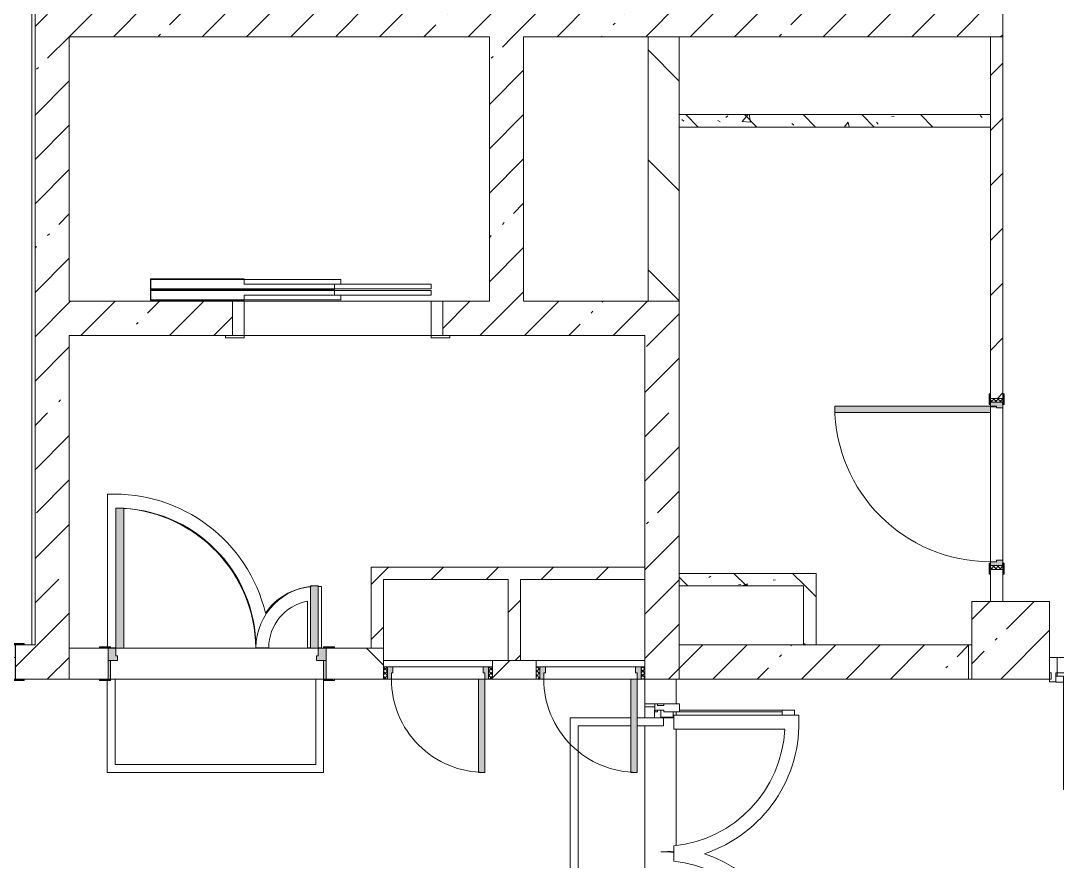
# Model space of a CAD drawing. Header units: millimetres. Extents: x -2766 to 205613, y -8553 to 29000.
# Drawn here: x 173091 to 179753, y 12229 to 17634 of the extents above; entities that cross this region are included whole.
import ezdxf

# ---------------------------------------------------------------- set-up
doc = ezdxf.new("R2010")
doc.units = ezdxf.units.MM
for name, color, linetype, lineweight, true_color in [('A-DETL-GENF-4', 7, 'Continuous', 5, 0xaaaaaa), ('A-DETL-GENF-6', 7, 'Continuous', 5, 0xe2e2e2), ('A-DOOR-2', 7, 'Continuous', 5, 0xaaaaaa), ('A-DOOR-3', 7, 'Continuous', 5, 0xe2e2e2), ('A-DOOR-FRAM-3', 7, 'Continuous', 5, 0xe2e2e2), ('A-DOOR-FRAM-4', 7, 'Continuous', 5, 0xaaaaaa), ('A-FLOR-2', 7, 'Continuous', 5, 0xaaaaaa), ('I-WALL-5', 7, 'Continuous', 5, 0x787878)]:
    doc.layers.add(name, color=color, linetype=linetype, lineweight=lineweight, true_color=true_color)
for name, color, linetype, lineweight in [('A-GLAZ-CWMG-3', 7, 'Continuous', 5), ('A-WALL', 7, 'Continuous', 9), ('I-WALL-3', 7, 'Continuous', 5), ('S-COLS-2', 7, 'Continuous', 5)]:
    doc.layers.add(name, color=color, linetype=linetype, lineweight=lineweight)
pattern_1 = [(45, (78603, 0), (-285.1231, 285.1231), []), (45, (78888.1, 0), (-285.1231, 285.1231), [504.031, -100.806, 16.764, -84.042])]
pattern_2 = [(135, (78603, 0), (-353.5534, -353.5534), [])]
pattern_3 = [(45, (78602.98, 0), (-176.7767, 176.7767), [])]
pattern_4 = [(135, (78603, 0), (-377.1708, -377.1708), [533.4, -88.9, 17.78, -88.9]), (135, (78603, 376.94), (-377.1708, -377.1708), []), (50, (78603, 0), (637.6445, -55.7866), [66.675, -733.425]), (355, (78603, 0), (-123.3494, 668.6992), [53.34, -586.74]), (100.451, (78656.1, -4.65), (514.299, 612.908), [56.665, -623.315]), (46.184, (78603, 177.8), (948.7764, -147.1497), [100.012, -1100.137]), (96.636, (78682.05, 165.5), (830.909, 865.997), [84.998, -934.973]), (351.184, (78603, 177.8), (830.918, 865.988), [80.01, -880.11]), (21, (78691.9, 133.35), (530.6506, -357.9283), [66.675, -733.425]), (326, (78691.9, 133.35), (216.308, 644.6585), [53.34, -586.74]), (71.451, (78736.1, 103.5), (746.9596, 286.7243), [56.665, -623.315]), (37.5, (78602.98, 0), (10.81053, 295.9426), [16.764, -562.864, 16.764, -578.866, -588.962]), (37.5, (78602.98, 0), (10.81053, 295.9426), [-1175.258, 16.764, -572.198]), (7.5, (78602.98, 0), (233.8692, 350.6318), [16.764, -322.834, 16.764, -549.529, -224.472]), (7.5, (78602.98, 0), (233.8692, 350.6318), [-905.891, 16.764, -207.708]), (327.5, (78404.74, 0), (474.5678, -20.0513), [16.764, -205.486, 16.764, -676.656, -920.115]), (327.5, (78404.74, 0), (474.5678, -20.0513), [-915.67, 16.764, -903.351]), (317.5, (78315.84, 0), (518.4522, 88.9934), [16.764, -272.161, 16.764, -443.738, -653.415]), (317.5, (78315.84, 0), (518.4522, 88.9934), [-749.427, 16.764, -636.651])]

# ---------------------------------------------------------------- blocks, each defined once
blk = doc.blocks.new('110_Дверь_СКБ_1Ст_Внутренняя1 - Д-3б_п_ 1100x2100h_много всего 2-32816779-2_2_1_птичка')
at = {"layer": 'A-DOOR-2'}
h = blk.add_hatch(dxfattribs=at)
h.set_pattern_fill('FP_143', color=256, style=0, pattern_type=2)
h.set_pattern_definition([(135, (1751.41, 104.685), (-14.14214, -14.14214), []), (225, (1751.41, 104.685), (14.14214, -14.14214), [])])
h.paths.add_polyline_path([(537.5, -32.8), (537.5, -40), (562.5, -40), (562.5, 40), (537.5, 40), (537.5, -5.1)])
at = {"layer": 'A-DOOR-3'}
h = blk.add_hatch(color=256, dxfattribs=at)
h.paths.add_polyline_path([(-512.5, -40), (-477.5, -40), (-477.5, 0), (-487.5, 0), (-487.5, 40), (-512.5, 40)])
h.paths.add_polyline_path([(502.5, -40), (537.5, -40), (537.5, 40), (512.5, 40), (507.5, 0), (502.5, 0)])
at = {"layer": 'A-DOOR-FRAM-3'}
for points in [[(472.5, 804.7), (472.5, 40), (512.5, 40), (512.5, 1040), (472.5, 1040)], [(-567.5, 40), (-497.5, 40), (-497.5, 48), (-567.5, 48)], [(522.5, 40), (592.5, 40), (592.5, 48), (522.5, 48)], [(-567.5, -40), (-567.5, -48), (-497.5, -48), (-497.5, -40), (-542.5, -40)], [(522.5, -48), (592.5, -45.3), (592.5, -40), (522.5, -41.8)]]:
    blk.add_hatch(color=256, dxfattribs=at).paths.add_polyline_path(points)
at = {"layer": 'A-DOOR-FRAM-4'}
h = blk.add_hatch(dxfattribs=at)
h.set_pattern_fill('FP_144', color=256, style=0, pattern_type=2)
h.set_pattern_definition([(45, (-371.384, 104.685), (-14.1421, 14.1421), []), (135, (-371.384, 104.685), (-14.1421, -14.1421), [])])
h.paths.add_polyline_path([(-537.5, -40), (-512.5, -40), (-512.5, 40), (-537.5, 40)])
at = {"layer": 'A-DOOR-2'}
for p, q in [((512.5, 1040), (472.5, 1040)), ((472.5, 1040), (472.5, 40)), ((512.5, 40), (512.5, 1040)), ((472.5, 40), (512.5, 40))]:
    blk.add_line(p, q, dxfattribs=at)
blk.add_arc((512.5, 40), 1000, 90, 180, dxfattribs=at)
at = {"layer": 'A-DOOR-FRAM-4'}
for p, q in [((-497.5, 48), (-567.5, 48)), ((-567.5, 48), (-567.5, 40)), ((-567.5, 40), (-497.5, 40)), ((-512.5, 40), (-537.5, 40)), ((-537.5, 40), (-537.5, -40)), ((-487.5, 40), (-512.5, 40)), ((-512.5, 40), (-512.5, -40)), ((-512.5, -40), (-512.5, 40)), ((-497.5, 40), (-512.5, 40)), ((-512.5, 40), (-512.5, 39)), ((-512.5, 39), (-497.5, 39)), ((-497.5, 40), (-497.5, 48)), ((-497.5, 39), (-497.5, 40)), ((-487.5, 0), (-487.5, 40)), ((-477.5, 0), (-487.5, 0)), ((-477.5, -40), (-477.5, 0)), ((512.5, 0), (502.5, 0)), ((502.5, 0), (502.5, -40)), ((512.5, 40), (512.5, 0)), ((537.5, 40), (512.5, 40)), ((592.5, 48), (522.5, 48)), ((522.5, 48), (522.5, 40)), ((537.5, 40), (522.5, 40)), ((522.5, 40), (522.5, 39)), ((522.5, 40), (592.5, 40)), ((522.5, 39), (537.5, 39)), ((537.5, -40), (537.5, 40)), ((562.5, 40), (537.5, 40)), ((537.5, 40), (537.5, -40)), ((537.5, 39), (537.5, 40)), ((562.5, -40), (562.5, 40)), ((592.5, 40), (592.5, 48)), ((-497.5, -40), (-567.5, -40)), ((-567.5, -40), (-567.5, -48)), ((-567.5, -48), (-497.5, -48)), ((-537.5, -40), (-512.5, -40)), ((-497.5, -39), (-512.5, -39)), ((-512.5, -39), (-512.5, -40)), ((-512.5, -40), (-477.5, -40)), ((-512.5, -40), (-497.5, -40)), ((-497.5, -40), (-497.5, -39)), ((-497.5, -48), (-497.5, -40)), ((502.5, -40), (537.5, -40)), ((537.5, -39), (522.5, -39)), ((522.5, -39), (522.5, -40)), ((522.5, -40), (537.5, -40)), ((592.5, -40), (522.5, -40)), ((522.5, -40), (522.5, -48)), ((522.5, -48), (592.5, -48)), ((537.5, -40), (537.5, -39)), ((537.5, -40), (562.5, -40)), ((592.5, -48), (592.5, -40))]:
    blk.add_line(p, q, dxfattribs=at)
blk = doc.blocks.new('110_Дверь_СКБ_2Ст - Д-1_л_Лестничная клетка EIS60 2-V214-2_2_1_птичка')
at = {"layer": 'A-DOOR-3'}
for points in [[(612.5, 110), (662.5, 111.1), (662.5, 1010), (612.5, 1008.9), (612.5, 111.1)], [(-587.5, 110), (-587.5, 510), (-637.5, 504.7), (-637.5, 110)], [(697.5, -110), (712.5, -110), (712.5, 30), (697.5, 30)]]:
    blk.add_hatch(color=256, dxfattribs=at).paths.add_polyline_path(points)
h = blk.add_hatch(color=256, dxfattribs=at)
h.paths.add_polyline_path([(652.5, 30), (712.5, 30), (711.1, 110), (662.5, 110), (662.5, 60), (652.5, 60)])
h.paths.add_polyline_path([(-627.5, 30), (-627.5, 60), (-637.5, 60), (-637.5, 110), (-687.5, 110), (-687.5, 30), (-637.5, 30)])
at = {"layer": 'A-DOOR-FRAM-3'}
for points in [[(-672.5, 110), (-672.5, 118), (-742.5, 118), (-742.5, 110), (-687.5, 110)], [(712.5, 110), (767.5, 110), (767.5, 118), (697.5, 118), (697.5, 110), (711.1, 110)], [(-687.5, -110), (-672.5, -110), (-672.5, 30), (-687.5, 30), (-687.5, -106.2)], [(-742.5, -118), (-672.5, -118), (-672.5, -110), (-742.5, -110)], [(712.5, -118), (767.5, -118), (767.5, -110), (697.5, -110), (697.5, -118)]]:
    blk.add_hatch(color=256, dxfattribs=at).paths.add_polyline_path(points)
at = {"layer": 'A-DOOR-2'}
for p, q in [((662.5, 1010), (612.5, 1010)), ((612.5, 1010), (612.5, 110)), ((662.5, 110), (662.5, 1010)), ((-637.5, 510), (-637.5, 110)), ((-587.5, 510), (-637.5, 510)), ((-587.5, 110), (-587.5, 510)), ((-637.5, 110), (-587.5, 110)), ((612.5, 110), (662.5, 110))]:
    blk.add_line(p, q, dxfattribs=at)
for centre, radius, start, end in [((662.5, 110), 900, 90, 180), ((-637.5, 110), 400, 360, 90)]:
    blk.add_arc(centre, radius, start, end, dxfattribs=at)
at = {"layer": 'A-DOOR-FRAM-4'}
for p, q in [((-672.5, 118), (-742.5, 118)), ((-742.5, 118), (-742.5, 110)), ((-742.5, 110), (-672.5, 110)), ((-637.5, 110), (-687.5, 110)), ((-687.5, 110), (-687.5, 30)), ((-672.5, 110), (-672.5, 118)), ((-637.5, 60), (-637.5, 110)), ((662.5, 110), (662.5, 60)), ((712.5, 110), (662.5, 110)), ((767.5, 118), (697.5, 118)), ((697.5, 118), (697.5, 110)), ((697.5, 110), (767.5, 110)), ((712.5, 30), (712.5, 110)), ((767.5, 110), (767.5, 118)), ((-687.5, 30), (-627.5, 30)), ((-672.5, 30), (-687.5, 30)), ((-687.5, 30), (-687.5, -110)), ((-672.5, -110), (-672.5, 30)), ((-627.5, 60), (-637.5, 60)), ((-627.5, 30), (-627.5, 60)), ((662.5, 60), (652.5, 60)), ((652.5, 60), (652.5, 30)), ((652.5, 30), (712.5, 30)), ((712.5, 30), (697.5, 30)), ((697.5, 30), (697.5, -110)), ((712.5, -110), (712.5, 30)), ((-672.5, -110), (-742.5, -110)), ((-742.5, -110), (-742.5, -118)), ((-742.5, -118), (-672.5, -118)), ((-687.5, -110), (-672.5, -110)), ((-672.5, -118), (-672.5, -110)), ((697.5, -110), (712.5, -110)), ((767.5, -110), (697.5, -110)), ((697.5, -110), (697.5, -118)), ((697.5, -118), (767.5, -118)), ((767.5, -118), (767.5, -110))]:
    blk.add_line(p, q, dxfattribs=at)
blk = doc.blocks.new('110_Дверь_СКБ_2Ст - Д-3а 1450x2100h_Лестничная клетка из коридора-32352288-2_2_1_птичка')
at = {"layer": 'A-DOOR-3'}
for points in [[(-587.5, 100), (-587.5, 1000), (-637.5, 1000), (-637.5, 100), (-600.7, 100)], [(612.5, 100), (662.5, 101.1), (662.5, 500), (612.5, 500), (612.5, 101.1)], [(712.5, -100), (712.5, 20), (697.5, 20), (697.5, -100)]]:
    blk.add_hatch(color=256, dxfattribs=at).paths.add_polyline_path(points)
h = blk.add_hatch(color=256, dxfattribs=at)
h.paths.add_polyline_path([(662.5, 20), (712.5, 20), (712.5, 100), (662.5, 100), (662.5, 50), (652.5, 50), (652.5, 20)])
h.paths.add_polyline_path([(-627.5, 20), (-628.7, 50), (-637.5, 50), (-637.5, 100), (-687.5, 96.6), (-687.5, 20), (-637.5, 20)])
at = {"layer": 'A-DOOR-FRAM-3'}
for points in [[(-687.5, 100), (-672.5, 101.1), (-672.5, 108), (-742.5, 108), (-742.5, 100), (-691.1, 100)], [(712.5, 100), (767.5, 100), (767.5, 108), (697.5, 108), (697.5, 100)], [(-687.5, -100), (-672.5, -100), (-672.5, 20), (-687.5, 20), (-687.5, -55.3)], [(-717, -108), (-672.5, -108), (-672.5, -100), (-742.5, -100), (-742.5, -108), (-720.3, -108)], [(746.1, -108), (767.5, -102.2), (767.5, -100), (697.5, -100), (697.5, -108), (712.5, -108)]]:
    blk.add_hatch(color=256, dxfattribs=at).paths.add_polyline_path(points)
at = {"layer": 'A-DOOR-2'}
for p, q in [((-637.5, 1000), (-637.5, 100)), ((-587.5, 1000), (-637.5, 1000)), ((-587.5, 100), (-587.5, 1000)), ((662.5, 500), (612.5, 500)), ((612.5, 500), (612.5, 100)), ((662.5, 100), (662.5, 500)), ((-637.5, 100), (-587.5, 100)), ((612.5, 100), (662.5, 100))]:
    blk.add_line(p, q, dxfattribs=at)
for centre, radius, start, end in [((-637.5, 100), 900, 0, 90), ((662.5, 100), 400, 90, 180)]:
    blk.add_arc(centre, radius, start, end, dxfattribs=at)
at = {"layer": 'A-DOOR-FRAM-4'}
for p, q in [((-672.5, 108), (-742.5, 108)), ((-742.5, 108), (-742.5, 100)), ((-742.5, 100), (-672.5, 100)), ((-637.5, 100), (-687.5, 100)), ((-687.5, 100), (-687.5, 20)), ((-672.5, 100), (-672.5, 108)), ((-637.5, 50), (-637.5, 100)), ((662.5, 100), (662.5, 50)), ((712.5, 100), (662.5, 100)), ((767.5, 108), (697.5, 108)), ((697.5, 108), (697.5, 100)), ((697.5, 100), (767.5, 100)), ((712.5, 20), (712.5, 100)), ((767.5, 100), (767.5, 108)), ((-687.5, 20), (-627.5, 20)), ((-672.5, 20), (-687.5, 20)), ((-687.5, 20), (-687.5, -100)), ((-672.5, -100), (-672.5, 20)), ((-627.5, 50), (-637.5, 50)), ((-627.5, 20), (-627.5, 50)), ((662.5, 50), (652.5, 50)), ((652.5, 50), (652.5, 20)), ((652.5, 20), (712.5, 20)), ((712.5, 20), (697.5, 20)), ((697.5, 20), (697.5, -100)), ((712.5, -100), (712.5, 20)), ((-672.5, -100), (-742.5, -100)), ((-742.5, -100), (-742.5, -108)), ((-742.5, -108), (-672.5, -108)), ((-687.5, -100), (-672.5, -100)), ((-672.5, -108), (-672.5, -100)), ((697.5, -100), (712.5, -100)), ((767.5, -100), (697.5, -100)), ((697.5, -100), (697.5, -108)), ((697.5, -108), (767.5, -108)), ((767.5, -108), (767.5, -100))]:
    blk.add_line(p, q, dxfattribs=at)
blk = doc.blocks.new('110_Дверь_СКБ_1Ст - д-18 700x2100h_Технический шкаф ЭОМ и СС-23698042-2_2_1_птичка')
at = {"layer": 'A-DOOR-2'}
h = blk.add_hatch(dxfattribs=at)
h.set_pattern_fill('FP_164', color=256, style=0, pattern_type=2)
h.set_pattern_definition([(135, (1951.41, 124.685), (-14.14214, -14.14214), []), (225, (1951.41, 124.685), (14.14214, -14.14214), [])])
h.paths.add_polyline_path([(337.5, 60), (337.5, -20), (362.5, -20), (362.5, 60)])
at = {"layer": 'A-DOOR-3'}
h = blk.add_hatch(color=256, dxfattribs=at)
h.paths.add_polyline_path([(312.5, 60), (312.5, 20), (302.5, 20), (302.5, -20), (337.5, -20), (337.5, 60), (322.5, 60)])
h.paths.add_polyline_path([(-287.5, 60), (-312.5, 60), (-312.5, -20), (-277.5, -20), (-277.5, 20), (-287.5, 20)])
at = {"layer": 'A-DOOR-FRAM-3'}
blk.add_hatch(color=256, dxfattribs=at).paths.add_polyline_path([(-287.5, 660), (-287.5, 60), (-247.5, 60), (-247.5, 660), (-253.7, 660)])
at = {"layer": 'A-DOOR-FRAM-4'}
h = blk.add_hatch(dxfattribs=at)
h.set_pattern_fill('FP_165', color=256, style=0, pattern_type=2)
h.set_pattern_definition([(45, (-171.384, 124.685), (-14.1421, 14.1421), []), (135, (-171.384, 124.685), (-14.1421, -14.1421), [])])
h.paths.add_polyline_path([(-337.5, 60), (-337.5, -20), (-312.5, -20), (-312.5, 60)])
at = {"layer": 'A-DOOR-2'}
for p, q in [((-287.5, 660), (-287.5, 60)), ((-247.5, 660), (-287.5, 660)), ((-247.5, 60), (-247.5, 660)), ((-287.5, 60), (-247.5, 60))]:
    blk.add_line(p, q, dxfattribs=at)
blk.add_arc((-287.5, 60), 600, 360, 90, dxfattribs=at)
at = {"layer": 'A-DOOR-FRAM-4'}
for p, q in [((-312.5, 60), (-337.5, 60)), ((-337.5, 60), (-337.5, -20)), ((-287.5, 60), (-312.5, 60)), ((-312.5, 60), (-312.5, -20)), ((-312.5, -20), (-312.5, 60)), ((-287.5, 20), (-287.5, 60)), ((-277.5, 20), (-287.5, 20)), ((-277.5, -20), (-277.5, 20)), ((-247.5, 60), (312.5, 60)), ((312.5, 20), (302.5, 20)), ((302.5, 20), (302.5, -20)), ((312.5, 60), (312.5, 20)), ((337.5, 60), (312.5, 60)), ((337.5, -20), (337.5, 60)), ((362.5, 60), (337.5, 60)), ((337.5, 60), (337.5, -20)), ((362.5, -20), (362.5, 60)), ((-337.5, -20), (-312.5, -20)), ((-312.5, -20), (-277.5, -20)), ((302.5, -20), (-277.5, -20)), ((302.5, -20), (337.5, -20)), ((337.5, -20), (362.5, -20))]:
    blk.add_line(p, q, dxfattribs=at)
blk = doc.blocks.new('BSC_Колонна _Прямоугольная - 500х500-17857564-2_2_1_птичка')
at = {"layer": 'S-COLS-2'}
h = blk.add_hatch(dxfattribs=at)
h.set_pattern_fill('FP_177', color=256, style=0, pattern_type=2)
h.set_pattern_definition([(45, (-100850, -13650), (-285.1231, 285.1231), []), (45, (-100564.88, -13650), (-285.1231, 285.1231), [504.031, -100.806, 16.764, -84.042])])
h.paths.add_polyline_path([(6.1, -250), (250, -250), (250, 250), (-250, 250), (-250, -250), (-130, -250)])
for p, q in [((250, 250), (-250, 250)), ((-250, 250), (-250, -250)), ((250, -250), (250, 250)), ((-250, -250), (250, -250))]:
    blk.add_line(p, q, dxfattribs=at)
blk = doc.blocks.new('DOR_Дверь лифта - 1350х2050h-19118285-2_2_1_птичка')
at = {"layer": 'A-DOOR-2'}
for p, q in [((-600, 125), (-720, 125)), ((-720, 125), (-720, 110)), ((-720, 110), (-600, 110)), ((-675, 110), (-675, -110)), ((-600, 110), (-675, 110)), ((-600, 110), (-600, 125)), ((600, 110), (-600, 110)), ((-600, 110), (-600, -110)), ((720, 125), (600, 125)), ((600, 125), (600, 110)), ((600, -110), (600, 110)), ((675, 110), (600, 110)), ((600, 110), (720, 110)), ((675, -110), (675, 110)), ((720, 110), (720, 125)), ((-675, -110), (-600, -110)), ((-600, -110), (600, -110)), ((-20, -120), (-20, -150)), ((600, -120), (-20, -120)), ((600, -110), (675, -110)), ((600, -150), (600, -120)), ((-600, -150), (-600, -180)), ((20, -150), (-600, -150)), ((-600, -180), (20, -180)), ((-600, -190), (-600, -220)), ((20, -190), (-600, -190)), ((-20, -150), (600, -150)), ((20, -180), (20, -150)), ((20, -220), (20, -190)), ((-600, -220), (20, -220)), ((-20, -220), (-20, -250)), ((600, -220), (-20, -220)), ((-20, -250), (600, -250)), ((600, -250), (600, -220))]:
    blk.add_line(p, q, dxfattribs=at)
at = {"layer": 'A-DOOR-FRAM-4'}
for p, q in [((600, -117), (600, -120)), ((1203, -117), (600, -117)), ((600, -120), (1200, -120)), ((1200, -120), (1200, -180)), ((1203, -183), (1203, -117)), ((1200, -180), (20, -180)), ((20, -180), (20, -183)), ((20, -183), (1203, -183)), ((1203, -187), (20, -187)), ((20, -187), (20, -190)), ((20, -190), (1200, -190)), ((1200, -190), (1200, -250)), ((1203, -253), (1203, -187)), ((600, -250), (600, -253)), ((1200, -250), (600, -250)), ((600, -253), (1203, -253))]:
    blk.add_line(p, q, dxfattribs=at)
blk = doc.blocks.new('Дверь_Витражная_остекление_ - ВВ-7 остекление-32349468-2_2_1_птичка')
at = {"layer": 'A-DETL-GENF-4'}
for p, q in [((-815, -20), (-860, -20)), ((-860, -880), (-860, -20)), ((-815, -20), (-860, -20)), ((-860, -20), (-860, -880)), ((-815, -106.8), (-815, -20)), ((-815, -106.8), (-815, -20)), ((865, -103.8), (865, -20)), ((865, -20), (865, -103.8)), ((-860, -100), (-815, -100)), ((-850, -800), (-850, -100)), ((-806, -106.8), (-806, -100)), ((900, -100), (865, -100)), ((900, -800), (900, -140)), ((910, -880), (910, -140)), ((910, -880), (910, -140)), ((-860, -800), (-837.2, -800)), ((910, -800), (877.8, -800)), ((-860, -880), (-837.2, -880)), ((-860, -880), (-837.2, -880)), ((910, -880), (877.8, -880)), ((877.8, -880), (910, -880))]:
    blk.add_line(p, q, dxfattribs=at)
at = {"layer": 'A-DOOR-2'}
for p, q in [((-910, 20), (-860, 20)), ((-910, -20), (-910, 20)), ((-860, 20), (-860, -20)), ((860, 20), (910, 20)), ((860, -20), (860, 20)), ((910, 20), (910, -20)), ((-860, -20), (-910, -20)), ((-860, -880), (-860, -20)), ((910, -20), (860, -20)), ((860, -103.8), (860, -39))]:
    blk.add_line(p, q, dxfattribs=at)
for centre, start, end in [((-860, -20), 354.22155, 0), ((860, -20), 180, 185.77845), ((-860, -20), 270, 271.54729)]:
    blk.add_arc(centre, 860, start, end, dxfattribs=at)
blk = doc.blocks.new('Прямоугольный импост - Импост структурный с накладкой - 160мм Темный-32348142-2_2_1_птичка')
at = {"layer": 'A-GLAZ-CWMG-3'}
for p, q in [((0, 17), (-50, 17)), ((-50, 17), (-50, 0)), ((-50, 0), (-40, 0)), ((-40, 0), (-40, -40)), ((-10, -40), (-10, 0)), ((-10, 0), (0, 0)), ((0, 0), (0, 17)), ((-40, -40), (-50, -40)), ((-50, -40), (-50, -140)), ((0, -40), (-10, -40)), ((0, -140), (0, -40)), ((-50, -140), (0, -140))]:
    blk.add_line(p, q, dxfattribs=at)
blk = doc.blocks.new('Дверь_Витражная_остекление_ - ВВ-22-32429667-2_2_1_птичка')
at = {"layer": 'A-DETL-GENF-6'}
for points in [[(-687.5, -710), (-642.5, -710), (-642.5, -20), (-687.5, -21.5), (-687.5, -655.5)], [(737.5, -705), (737.5, -20), (692.5, -20), (692.5, -705), (705.8, -705)]]:
    blk.add_hatch(color=256, dxfattribs=at).paths.add_polyline_path(points)
at = {"layer": 'A-DETL-GENF-4'}
for p, q in [((-642.5, -20), (-687.5, -20)), ((-687.5, -710), (-687.5, -20)), ((-642.5, -20), (-687.5, -20)), ((-687.5, -20), (-687.5, -710)), ((-642.5, -710), (-642.5, -20)), ((-642.5, -710), (-642.5, -20)), ((692.5, -705), (692.5, -20)), ((692.5, -20), (692.5, -705)), ((737.5, -705), (737.5, -20)), ((737.5, -705), (737.5, -20)), ((-687.5, -100), (-642.5, -100)), ((-677.5, -630), (-677.5, -100)), ((-633.5, -630), (-633.5, -100)), ((683.5, -625), (683.5, -100)), ((737.5, -100), (692.5, -100)), ((727.5, -625), (727.5, -100)), ((-687.5, -630), (-642.5, -630)), ((737.5, -625), (692.5, -625)), ((-687.5, -710), (-642.5, -710)), ((-687.5, -710), (-642.5, -710)), ((737.5, -705), (692.5, -705)), ((692.5, -705), (737.5, -705))]:
    blk.add_line(p, q, dxfattribs=at)
at = {"layer": 'A-DOOR-2'}
for p, q in [((-737.5, 20), (-687.5, 20)), ((-737.5, -20), (-737.5, 20)), ((-687.5, 20), (-687.5, -20)), ((687.5, 20), (737.5, 20)), ((687.5, -20), (687.5, 20)), ((737.5, 20), (737.5, -20)), ((-687.5, -20), (-737.5, -20)), ((-687.5, -710), (-687.5, -20)), ((687.5, -705), (687.5, -20)), ((737.5, -20), (687.5, -20))]:
    blk.add_line(p, q, dxfattribs=at)
for centre, radius, start, end in [((-687.5, -20), 690, 270, 0), ((687.5, -20), 685, 180, 270)]:
    blk.add_arc(centre, radius, start, end, dxfattribs=at)
blk = doc.blocks.new('Прямоугольный импост - Импост структурный с накладкой - 160мм Темный-V291-2_2_1_птичка')
at = {"layer": 'A-GLAZ-CWMG-3'}
for p, q in [((0, 17), (-40, 17)), ((-10, -40), (-10, 0)), ((-10, 0), (0, 0)), ((0, 0), (0, 17)), ((-40, -40), (-50, -40)), ((-50, -40), (-50, -140)), ((-40, -20), (-40, -40)), ((0, -40), (-10, -40)), ((-50, -140), (0, -140))]:
    blk.add_line(p, q, dxfattribs=at)
blk = doc.blocks.new('Прямоугольный импост - Импост структурный с накладкой - 160мм Темный-32427025-2_2_1_птичка')
at = {"layer": 'A-GLAZ-CWMG-3'}
for p, q in [((102605, 13540), (101150, 13540)), ((101150, 13420), (101150, 13440)), ((102605, 13440), (101150, 13440)), ((102565, 13400), (101190, 13400)), ((102605, 13440), (102605, 13420)), ((102565, 13383), (101190, 13383))]:
    blk.add_line(p, q, dxfattribs=at)

msp = doc.modelspace()

# ---------------------------------------------------------------- hatches: boundary and pattern name
at = {"layer": 'I-WALL-3'}
h = msp.add_hatch(dxfattribs=at)
h.set_pattern_fill('FP_123', color=256, style=0, pattern_type=2)
h.set_pattern_definition(pattern_1)
h.paths.add_polyline_path([(179282.7, 17530), (179403, 17530), (179403, 17750), (173183, 17750), (173183, 17530), (179277.7, 17530)])
h = msp.add_hatch(dxfattribs=at)
h.set_pattern_fill('FP_123', color=256, style=0, pattern_type=2)
h.set_pattern_definition(pattern_1)
h.paths.add_polyline_path([(173183, 13620), (173403, 13620), (173403, 17530), (173183, 17530), (173183, 13927.8)])
h = msp.add_hatch(dxfattribs=at)
h.set_pattern_fill('FP_123', color=256, style=0, pattern_type=2)
h.set_pattern_definition(pattern_1)
h.paths.add_polyline_path([(176103, 15830), (176323, 15830), (176323, 17530), (176103, 17530), (176103, 17477.6)])
h = msp.add_hatch(dxfattribs=at)
h.set_pattern_fill('FP_126', color=256, style=0, pattern_type=2)
h.set_pattern_definition(pattern_2)
h.paths.add_polyline_path([(177123, 15830), (177323, 15830), (177323, 17530), (177123, 17530), (177123, 16438.4)])
h = msp.add_hatch(dxfattribs=at)
h.set_pattern_fill('FP_127', color=256, style=0, pattern_type=2)
h.set_pattern_definition(pattern_3)
h.paths.add_polyline_path([(179350.1, 13900), (179403, 13900), (179402.6, 14105), (179323, 14100), (179323, 13900)])
h.paths.add_polyline_path([(179403, 15205), (179403, 17530), (179323, 17530), (179323, 15205), (179389.8, 15205)])
h = msp.add_hatch(dxfattribs=at)
h.set_pattern_fill('FP_123', color=256, style=0, pattern_type=2)
h.set_pattern_definition(pattern_1)
h.paths.add_polyline_path([(177103, 15610), (177323, 15610), (177323, 15830), (175803, 15830), (175803, 15610), (176756.7, 15610)])
h.paths.add_polyline_path([(174008.4, 15610), (174453, 15610), (174453, 15830), (173403, 15830), (173403, 15610), (173950.3, 15610)])
h = msp.add_hatch(dxfattribs=at)
h.set_pattern_fill('FP_123', color=256, style=0, pattern_type=2)
h.set_pattern_definition(pattern_1)
h.paths.add_polyline_path([(177303, 13400), (177323, 13400), (177323, 15610), (177103, 15610), (177103, 13400)])
h = msp.add_hatch(dxfattribs=at)
h.set_pattern_fill('FP_127', color=256, style=0, pattern_type=2)
h.set_pattern_definition(pattern_3)
h.paths.add_polyline_path([(175423, 13600), (175423, 14120), (175343, 14120), (175343, 13600), (175405.5, 13600)])
h = msp.add_hatch(dxfattribs=at)
h.set_pattern_fill('FP_127', color=256, style=0, pattern_type=2)
h.set_pattern_definition(pattern_3)
h.paths.add_polyline_path([(176343.6, 14040), (177103, 14040), (177103, 14120), (175423, 14120), (175423, 14040), (176303, 14040)])
h = msp.add_hatch(dxfattribs=at)
h.set_pattern_fill('FP_127', color=256, style=0, pattern_type=2)
h.set_pattern_definition(pattern_3)
h.paths.add_polyline_path([(176223, 13520), (176303, 13520), (176303, 14040), (176223, 14040), (176223, 13896.7)])
h = msp.add_hatch(dxfattribs=at)
h.set_pattern_fill('FP_123', color=256, style=0, pattern_type=2)
h.set_pattern_definition(pattern_1)
h.paths.add_polyline_path([(171633, 13400), (171658, 13403.8), (171653, 13620), (171633, 13620), (171633, 13610)])
h.paths.add_polyline_path([(173088, 13400), (173403, 13400), (173403, 13620), (173058, 13620), (173058, 13400)])
h = msp.add_hatch(dxfattribs=at)
h.set_pattern_fill('FP_126', color=256, style=0, pattern_type=2)
h.set_pattern_definition(pattern_2)
h.paths.add_polyline_path([(173598, 13400), (173653, 13400), (173653, 13600), (173403, 13600), (173403, 13400), (173503.5, 13400)])
h.paths.add_polyline_path([(175405.5, 13400), (175423, 13400), (175423, 13600), (175053, 13600), (175053, 13400), (175343, 13400)])
h = msp.add_hatch(dxfattribs=at)
h.set_pattern_fill('FP_123', color=256, style=0, pattern_type=2)
h.set_pattern_definition(pattern_1)
h.paths.add_polyline_path([(179183, 13400), (179183, 13620), (177323, 13620), (177323, 13400), (178558.3, 13400)])
h = msp.add_hatch(dxfattribs=at)
h.set_pattern_fill('FP_179', color=256, style=0, pattern_type=2)
h.set_pattern_definition([(45, (78603, 0), (-427.6843, 427.6843), []), (45, (78888.1, 0), (-427.6843, 427.6843), [])])
h.paths.add_polyline_path([(176223, 13400), (176403, 13400), (176403, 13520), (176123, 13520), (176123, 13400)])
at = {"layer": 'I-WALL-5'}
h = msp.add_hatch(dxfattribs=at)
h.set_pattern_fill('FP_134', color=256, style=0, pattern_type=2)
h.set_pattern_definition(pattern_4)
h.paths.add_polyline_path([(178558.3, 16950), (179323, 16950), (179323, 17030), (177323, 17030), (177323, 16950), (178203, 16950)])
h = msp.add_hatch(dxfattribs=at)
h.set_pattern_fill('FP_134', color=256, style=0, pattern_type=2)
h.set_pattern_definition(pattern_4)
h.paths.add_polyline_path([(177323, 14000), (178203, 14000), (178203, 14080), (177323, 14080), (177323, 14040)])
h = msp.add_hatch(dxfattribs=at)
h.set_pattern_fill('FP_134', color=256, style=0, pattern_type=2)
h.set_pattern_definition(pattern_4)
h.paths.add_polyline_path([(178203, 13620), (178203, 14000), (178123, 14000), (178123, 13620)])

# ---------------------------------------------------------------- linework, layer by layer
at = {"layer": 'A-FLOR-2'}
for p, q in [((173162, 13620), (173162, 17750)), ((179363, 15150), (179323, 15150)), ((173649.4, 14589.2), (173649.4, 13608)), ((175023.5, 13601.1), (175023.5, 13994.7)), ((174933.5, 13900.9), (174933.5, 13601.1)), ((173668, 13601.1), (173703, 13601.1)), ((174601.9, 13601.1), (174684.9, 13601.1)), ((174933.5, 13601.1), (174953, 13601.1)), ((175003, 13601.1), (175023.5, 13601.1)), ((179183, 13620), (179203, 13620)), ((173647.4, 13392), (173647.4, 12800)), ((173697.4, 13400), (173668, 13400)), ((173697.4, 12850), (173697.4, 13400)), ((175036.7, 13400), (174986.7, 13400)), ((174986.7, 13400), (174986.7, 12850)), ((175036.7, 12800), (175036.7, 13400)), ((179203, 13400), (179183, 13400)), ((177167, 13221.2), (177103, 13221.2)), ((176623, 13150), (176623, 11481.2)), ((177013, 13150), (176623, 13150)), ((177164, 13150), (177053, 13150)), ((177223, 13150), (177207.1, 13150)), ((177223, 13100), (177223, 13150)), ((178091.4, 13167.8), (177287.8, 13167.8)), ((177287.8, 13167.8), (177287.8, 13078)), ((176673, 11531.2), (176673, 13100)), ((176673, 13100), (177013, 13100)), ((177053, 13100), (177223, 13100)), ((177287.8, 13078), (178001.8, 13078)), ((173647.4, 12800), (175036.7, 12800)), ((174986.7, 12850), (173697.4, 12850)), ((177289.3, 12327), (177289.3, 12228.6))]:
    msp.add_line(p, q, dxfattribs=at)
for centre, radius, start, end in [((173691.9, 13590.1), 1000, 13.54971, 92.43764), ((173691.9, 13590.1), 910, 0.6926, 86.14974), ((174989.9, 13601.1), 395, 95.37122, 145.57769), ((174989.9, 13601.1), 395, 85.12655, 88.10651), ((174989.9, 13601.1), 305, 100.66451, 180), ((177207.8, 13117.8), 885, 288.26618, 3.23877), ((177207.8, 13117.8), 795, 275.8832, 357.13064), ((177207.8, 11452.8), 870, 0, 71.40745), ((177207.8, 11452.8), 780, 6.57701, 84.00325)]:
    msp.add_arc(centre, radius, start, end, dxfattribs=at)
at = {"layer": 'A-WALL'}
for p, q in [((177323, 17530), (177123, 17530)), ((179403, 17530), (179323, 17530)), ((177323, 17030), (177323, 16950)), ((179323, 16950), (179323, 17030)), ((177123, 15830), (177323, 15830)), ((177103, 14040), (177103, 14120)), ((177323, 14080), (177323, 14000)), ((175343, 13600), (175423, 13600)), ((178123, 13620), (178203, 13620)), ((176223, 13520), (176303, 13520))]:
    msp.add_line(p, q, dxfattribs=at)
at = {"layer": 'I-WALL-3'}
for p, q in [((179403, 15235), (179403, 20755)), ((173183, 17750), (173183, 13620)), ((173403, 15830), (173403, 17530)), ((173403, 17530), (176103, 17530)), ((176103, 17530), (176103, 15830)), ((176323, 17530), (177123, 17530)), ((176323, 15830), (176323, 17530)), ((177123, 17530), (177123, 15830)), ((177323, 17530), (179323, 17530)), ((177323, 17030), (177323, 17530)), ((179323, 17530), (179323, 17030)), ((179323, 17030), (177323, 17030)), ((177323, 16950), (179323, 16950)), ((177323, 14080), (177323, 16950)), ((179323, 16950), (179323, 15235)), ((174453, 15830), (173403, 15830)), ((174453, 15610), (174453, 15830)), ((176103, 15830), (175803, 15830)), ((175803, 15830), (175803, 15610)), ((177123, 15830), (176323, 15830)), ((173403, 15610), (174453, 15610)), ((173403, 15610), (173403, 13400)), ((175803, 15610), (177103, 15610)), ((177103, 15610), (177103, 14120)), ((179403, 15145), (179403, 14165)), ((179323, 14155), (179323, 15111.1)), ((175343, 14120), (175343, 13600)), ((177103, 14120), (175343, 14120)), ((178203, 14080), (177323, 14080)), ((178203, 13620), (178203, 14080)), ((179323, 14075), (179323, 13900)), ((179403, 13900), (179403, 14075)), ((175423, 13480), (175423, 14040)), ((175423, 14040), (176223, 14040)), ((176223, 14040), (176223, 13520)), ((176303, 14040), (177103, 14040)), ((176303, 13520), (176303, 14040)), ((177103, 14040), (177103, 13480)), ((177323, 14000), (178123, 14000)), ((177323, 13400), (177323, 14000)), ((178123, 14000), (178123, 13620)), ((173183, 13620), (173113, 13620)), ((173598, 13600), (173403, 13600)), ((173753, 13600), (174953, 13600)), ((175343, 13600), (175108, 13600)), ((178123, 13620), (177323, 13620)), ((179183, 13620), (178203, 13620)), ((179183, 13400), (179183, 13620)), ((175423, 13520), (176223, 13520)), ((176123, 13520), (176123, 13480)), ((176303, 13520), (177103, 13520)), ((176403, 13480), (176403, 13520)), ((173113, 13400), (173403, 13400)), ((173403, 13400), (173598, 13400)), ((174986.7, 13400), (173697.4, 13400)), ((175108, 13400), (175423, 13400)), ((176123, 13400), (176403, 13400)), ((177323, 13400), (177103, 13400)), ((177103, 13400), (177103, 13150)), ((177303, 13240), (177303, 13400)), ((177323, 13400), (179183, 13400)), ((177103, 13240), (177303, 13240)), ((177303, 13190), (177303, 13167.8)), ((177103, 11531.2), (177103, 13100)), ((177303, 13078), (177303, 12329.3))]:
    msp.add_line(p, q, dxfattribs=at)

# ---------------------------------------------------------------- block references
at = {"layer": 'A-DOOR-2'}
for name, p, rotation in [('DOR_Дверь лифта - 1350х2050h-19118285-2_2_1_птичка', (175128, 15720), 180), ('110_Дверь_СКБ_1Ст_Внутренняя1 - Д-3б_п_ 1100x2100h_много всего 2-32816779-2_2_1_птичка', (179363, 14642.5), 90), ('110_Дверь_СКБ_1Ст - д-18 700x2100h_Технический шкаф ЭОМ и СС-23698042-2_2_1_птичка', (175785.5, 13460), 180), ('110_Дверь_СКБ_1Ст - д-18 700x2100h_Технический шкаф ЭОМ и СС-23698042-2_2_1_птичка', (176765.5, 13460), 180), ('Дверь_Витражная_остекление_ - ВВ-7 остекление-32349468-2_2_1_птичка', (177184, 12290), 89.99999999999993)]:
    msp.add_blockref(name, p, dxfattribs=dict(at, rotation=rotation))
for name, p in [('110_Дверь_СКБ_2Ст - Д-1_л_Лестничная клетка EIS60 2-V214-2_2_1_птичка', (172345.5, 13510)), ('110_Дверь_СКБ_2Ст - Д-3а 1450x2100h_Лестничная клетка из коридора-32352288-2_2_1_птичка', (174340.5, 13500)), ('Дверь_Витражная_остекление_ - ВВ-22-32429667-2_2_1_птичка', (180480.5, 13400))]:
    msp.add_blockref(name, p, dxfattribs=at)
at = {"layer": 'A-GLAZ-CWMG-3'}
for name, p, rotation in [('Прямоугольный импост - Импост структурный с накладкой - 160мм Темный-V291-2_2_1_птичка', (179703, 13400), 180), ('Прямоугольный импост - Импост структурный с накладкой - 160мм Темный-32348142-2_2_1_птичка', (177184, 13240), 89.99999999999993)]:
    msp.add_blockref(name, p, dxfattribs=dict(at, rotation=rotation))
msp.add_blockref('Прямоугольный импост - Импост структурный с накладкой - 160мм Темный-32427025-2_2_1_птичка', (78603, 0), dxfattribs=at)
at = {"layer": 'S-COLS-2'}
msp.add_blockref('BSC_Колонна _Прямоугольная - 500х500-17857564-2_2_1_птичка', (179453, 13650), dxfattribs=at)

doc.saveas('drawing.dxf')
